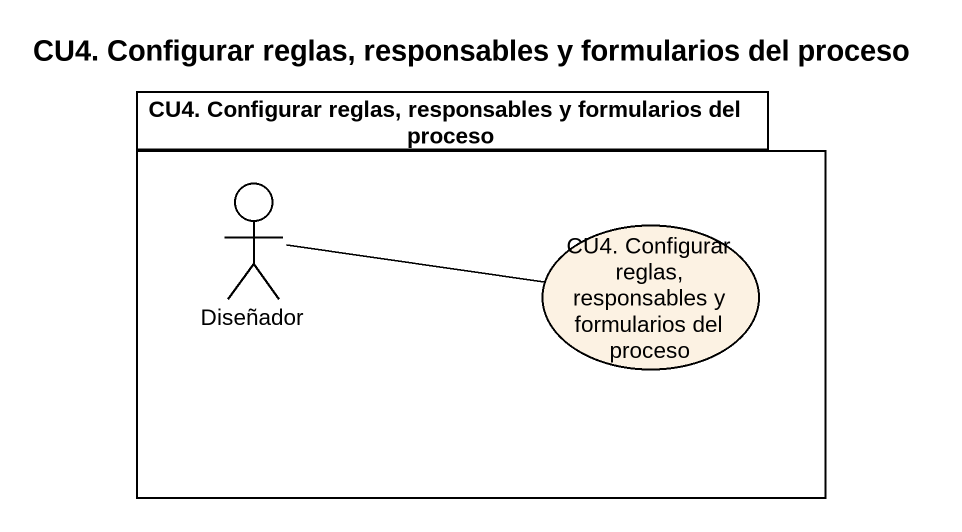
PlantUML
@startuml
title CU4. Configurar reglas, responsables y formularios del proceso
package "CU4. Configurar reglas, responsables y formularios del proceso" as CU4_Configurar_reglas {
  actor Diseñador
  usecase "CU4. Configurar reglas, responsables y formularios del proceso" as CU4_Configurar_reglas_2
}
Diseñador -right- CU4_Configurar_reglas_2
@enduml
